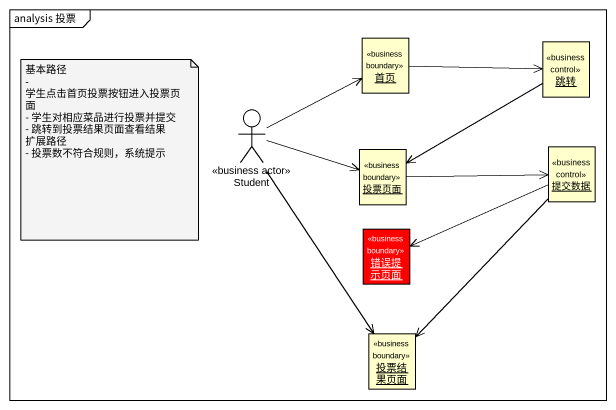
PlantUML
@startuml
mainframe analysis 投票
allowmixing
hide circle
hide empty members
object 首页 <<business boundary>>
object 跳转 <<business control>>
actor Student <<business actor>>
object 提交数据 <<business control>>
object 投票页面 <<business boundary>>
object 错误提示页面 <<business boundary>> #FF0000
object 投票结果页面 <<business boundary>>
首页 -right-> 跳转
跳转 -left-> 投票页面
Student -up-> 首页
Student -right-> 投票页面
Student --> 投票结果页面
提交数据 -left-> 错误提示页面
提交数据 --> 投票结果页面
投票页面 -right-> 提交数据
note as N1
  基本路径
  - 学生点击首页投票按钮进入投票页面
  - 学生对相应菜品进行投票并提交
  - 跳转到投票结果页面查看结果
  扩展路径
  - 投票数不符合规则，系统提示
end note
@enduml
